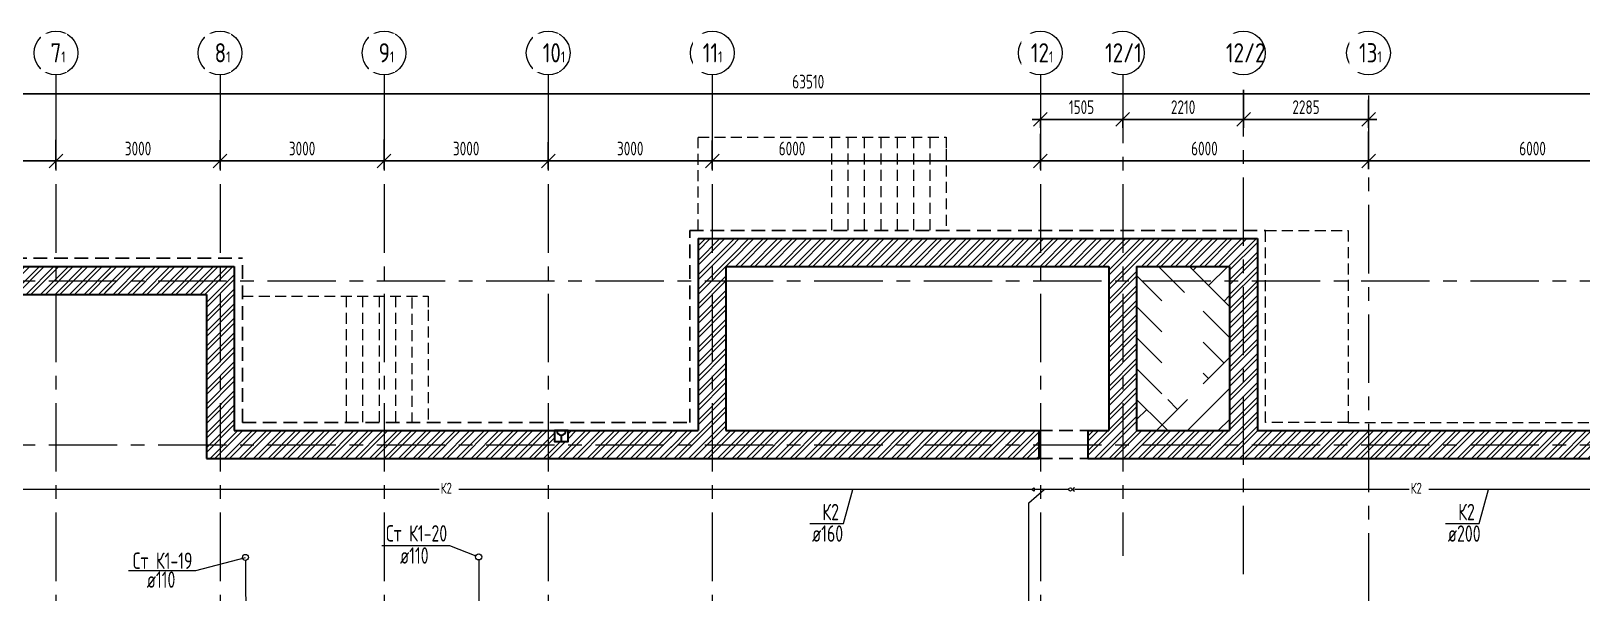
# Model space of a CAD drawing. Header units: millimetres. Extents: x -8689834 to 9420486, y -73560 to 166298.
# Drawn here: x -335629 to -307269, y 124895 to 135163 of the extents above; entities that cross this region are included whole.
import ezdxf

# ---------------------------------------------------------------- set-up
doc = ezdxf.new("R2010")
doc.units = ezdxf.units.MM
doc.header["$MEASUREMENT"] = 0
for name, pattern in [('ADSK_Штриховая_ш2 п1', [3, 2, -1]), ('CENTER', [2, 1.25, -0.25, 0.25, -0.25]), ('TRATTEGGIATA', [0.75, 0.5, -0.25])]:
    doc.linetypes.add(name, pattern=pattern)
doc.layers.get('0').update_dxf_attribs({"color": 250, "lineweight": 9})
for name, color, linetype, lineweight in [('1 этаж тонкие линии!', 250, 'Continuous', 0), ('АР_МосжилНии_Стены', 127, 'Continuous', 30), ('АР_Оси', 195, 'Continuous', 9), ('АР_Оси размеры', 164, 'Continuous', 9), ('АР_тонкая линия', 250, 'Continuous', 0), ('АР_Штриховка кирпич', 250, 'Continuous', 9), ('ВК_канализация', 32, 'Continuous', 15), ('Подвал', 250, 'Continuous', 30)]:
    doc.layers.add(name, color=color, linetype=linetype, lineweight=lineweight)
doc.layers.add('АР_Кровля дорожки', color=245, linetype='Continuous')
doc.styles.add('ISOCPEUR', font='isocpeur.ttf', dxfattribs={"width": 0.7})
doc.styles.add('ГОСТ 2.304', font='isocpeur.ttf', dxfattribs={"width": 0.7})
doc.dimstyles.new('СПДС', dxfattribs={"dimscale": 100, "dimtxt": 2.5, "dimasz": 2.5, "dimexe": 1.5, "dimexo": 0, "dimgap": 1, "dimtad": 1, "dimdec": 0, "dimrnd": 1, "dimtxsty": 'ГОСТ 2.304', "dimblk": 'OBLIQUE', "dimcen": 2.5, "dimdle": 1.5, "dimadec": 0, "dimazin": 2, "dimtfac": 0.75, "dimtdec": 0, "dimtmove": 1, "dimatfit": 3, "dimfxl": 1, "dimtolj": 1, "dimarcsym": 1})
pattern_1 = [(45, (-15289.27, 0), (-132.58252, 132.58252), []), (45, (-15200.88, 0), (-132.58252, 132.58252), [])]

# ---------------------------------------------------------------- blocks, each defined once
blk = doc.blocks.new('_Oblique')
at = {"color": 0, "linetype": 'ByBlock', "lineweight": -2}
blk.add_line((-0.5, -0.5), (0.5, 0.5), dxfattribs=at)
blk = doc.blocks.new('*D4668')
at = {"layer": 'АР_Оси размеры', "color": 0, "lineweight": -2, "ltscale": 100, "transparency": 16777216}
for p, q in [((-335172, 133173), (-335172, 132641)), ((-338322, 132791), (-335022, 132791)), ((-338172, 132791), (-338172, 132941))]:
    blk.add_line(p, q, dxfattribs=at)
at = {"layer": 'АР_Оси размеры', "color": 0, "lineweight": -2, "ltscale": 100, "transparency": 16777216, "xscale": 250, "yscale": 250, "zscale": 250, "rotation": 180}
blk.add_blockref('_Oblique', (-338172, 132791), dxfattribs=at)
at = {"layer": 'АР_Оси размеры', "color": 0, "lineweight": -2, "ltscale": 100, "transparency": 16777216, "xscale": 250, "yscale": 250, "zscale": 250}
blk.add_blockref('_Oblique', (-335172, 132791), dxfattribs=at)
at = {"layer": 'АР_Оси размеры', "color": 0, "ltscale": 100, "transparency": 16777216, "insert": (-336672, 133016), "char_height": 250, "attachment_point": 5, "style": 'ГОСТ 2.304'}
blk.add_mtext('\\A1;3000', dxfattribs=at)
blk = doc.blocks.new('*D4669')
at = {"layer": 'АР_Оси размеры', "color": 0, "lineweight": -2, "ltscale": 100, "transparency": 16777216}
for p, q in [((-335172, 133173), (-335172, 132641)), ((-332172, 133167), (-332172, 132641)), ((-335322, 132791), (-332022, 132791))]:
    blk.add_line(p, q, dxfattribs=at)
at = {"layer": 'АР_Оси размеры', "color": 0, "lineweight": -2, "ltscale": 100, "transparency": 16777216, "xscale": 250, "yscale": 250, "zscale": 250, "rotation": 180}
blk.add_blockref('_Oblique', (-335172, 132791), dxfattribs=at)
at = {"layer": 'АР_Оси размеры', "color": 0, "lineweight": -2, "ltscale": 100, "transparency": 16777216, "xscale": 250, "yscale": 250, "zscale": 250}
blk.add_blockref('_Oblique', (-332172, 132791), dxfattribs=at)
at = {"layer": 'АР_Оси размеры', "color": 0, "ltscale": 100, "transparency": 16777216, "insert": (-333672, 133016), "char_height": 250, "attachment_point": 5, "style": 'ГОСТ 2.304'}
blk.add_mtext('\\A1;3000', dxfattribs=at)
blk = doc.blocks.new('*D4670')
at = {"layer": 'АР_Оси размеры', "color": 0, "lineweight": -2, "ltscale": 100, "transparency": 16777216}
for p, q in [((-332172, 133167), (-332172, 132641)), ((-329172, 133179), (-329172, 132641)), ((-332322, 132791), (-329022, 132791))]:
    blk.add_line(p, q, dxfattribs=at)
at = {"layer": 'АР_Оси размеры', "color": 0, "lineweight": -2, "ltscale": 100, "transparency": 16777216, "xscale": 250, "yscale": 250, "zscale": 250, "rotation": 180}
blk.add_blockref('_Oblique', (-332172, 132791), dxfattribs=at)
at = {"layer": 'АР_Оси размеры', "color": 0, "lineweight": -2, "ltscale": 100, "transparency": 16777216, "xscale": 250, "yscale": 250, "zscale": 250}
blk.add_blockref('_Oblique', (-329172, 132791), dxfattribs=at)
at = {"layer": 'АР_Оси размеры', "color": 0, "ltscale": 100, "transparency": 16777216, "insert": (-330672, 133016), "char_height": 250, "attachment_point": 5, "style": 'ГОСТ 2.304'}
blk.add_mtext('\\A1;3000', dxfattribs=at)
blk = doc.blocks.new('*D4671')
at = {"layer": 'АР_Оси размеры', "color": 0, "lineweight": -2, "ltscale": 100, "transparency": 16777216}
for p, q in [((-329172, 133179), (-329172, 132641)), ((-326172, 133132), (-326172, 132641)), ((-329322, 132791), (-326022, 132791))]:
    blk.add_line(p, q, dxfattribs=at)
at = {"layer": 'АР_Оси размеры', "color": 0, "lineweight": -2, "ltscale": 100, "transparency": 16777216, "xscale": 250, "yscale": 250, "zscale": 250, "rotation": 180}
blk.add_blockref('_Oblique', (-329172, 132791), dxfattribs=at)
at = {"layer": 'АР_Оси размеры', "color": 0, "lineweight": -2, "ltscale": 100, "transparency": 16777216, "xscale": 250, "yscale": 250, "zscale": 250}
blk.add_blockref('_Oblique', (-326172, 132791), dxfattribs=at)
at = {"layer": 'АР_Оси размеры', "color": 0, "ltscale": 100, "transparency": 16777216, "insert": (-327672, 133016), "char_height": 250, "attachment_point": 5, "style": 'ГОСТ 2.304'}
blk.add_mtext('\\A1;3000', dxfattribs=at)
blk = doc.blocks.new('*D4672')
at = {"layer": 'АР_Оси размеры', "color": 0, "lineweight": -2, "ltscale": 100, "transparency": 16777216}
for p, q in [((-326172, 133132), (-326172, 132641)), ((-323172, 133132), (-323172, 132641)), ((-326322, 132791), (-323022, 132791))]:
    blk.add_line(p, q, dxfattribs=at)
at = {"layer": 'АР_Оси размеры', "color": 0, "lineweight": -2, "ltscale": 100, "transparency": 16777216, "xscale": 250, "yscale": 250, "zscale": 250, "rotation": 180}
blk.add_blockref('_Oblique', (-326172, 132791), dxfattribs=at)
at = {"layer": 'АР_Оси размеры', "color": 0, "lineweight": -2, "ltscale": 100, "transparency": 16777216, "xscale": 250, "yscale": 250, "zscale": 250}
blk.add_blockref('_Oblique', (-323172, 132791), dxfattribs=at)
at = {"layer": 'АР_Оси размеры', "color": 0, "ltscale": 100, "transparency": 16777216, "insert": (-324672, 133016), "char_height": 250, "attachment_point": 5, "style": 'ГОСТ 2.304'}
blk.add_mtext('\\A1;3000', dxfattribs=at)
blk = doc.blocks.new('*D4673')
at = {"layer": 'АР_Оси размеры', "color": 0, "lineweight": -2, "ltscale": 100, "transparency": 16777216}
for p, q in [((-323172, 133164), (-323172, 132641)), ((-317172, 133283), (-317172, 132641)), ((-323322, 132791), (-317022, 132791))]:
    blk.add_line(p, q, dxfattribs=at)
at = {"layer": 'АР_Оси размеры', "color": 0, "lineweight": -2, "ltscale": 100, "transparency": 16777216, "xscale": 250, "yscale": 250, "zscale": 250, "rotation": 180}
blk.add_blockref('_Oblique', (-323172, 132791), dxfattribs=at)
at = {"layer": 'АР_Оси размеры', "color": 0, "lineweight": -2, "ltscale": 100, "transparency": 16777216, "xscale": 250, "yscale": 250, "zscale": 250}
blk.add_blockref('_Oblique', (-317172, 132791), dxfattribs=at)
at = {"layer": 'АР_Оси размеры', "color": 0, "ltscale": 100, "transparency": 16777216, "insert": (-321713, 133016), "char_height": 250, "attachment_point": 5, "style": 'ГОСТ 2.304'}
blk.add_mtext('\\A1;6000', dxfattribs=at)
blk = doc.blocks.new('*D4674')
at = {"layer": 'АР_Оси размеры', "color": 0, "lineweight": -2, "ltscale": 100, "transparency": 16777216}
for p, q in [((-311172, 133326), (-311172, 132641)), ((-317172, 133252), (-317172, 132641)), ((-317322, 132791), (-311022, 132791))]:
    blk.add_line(p, q, dxfattribs=at)
at = {"layer": 'АР_Оси размеры', "color": 0, "lineweight": -2, "ltscale": 100, "transparency": 16777216, "xscale": 250, "yscale": 250, "zscale": 250, "rotation": 180}
blk.add_blockref('_Oblique', (-317172, 132791), dxfattribs=at)
at = {"layer": 'АР_Оси размеры', "color": 0, "lineweight": -2, "ltscale": 100, "transparency": 16777216, "xscale": 250, "yscale": 250, "zscale": 250}
blk.add_blockref('_Oblique', (-311172, 132791), dxfattribs=at)
at = {"layer": 'АР_Оси размеры', "color": 0, "ltscale": 100, "transparency": 16777216, "insert": (-314172, 133016), "char_height": 250, "attachment_point": 5, "style": 'ГОСТ 2.304'}
blk.add_mtext('\\A1;6000', dxfattribs=at)
blk = doc.blocks.new('*D4675')
at = {"layer": 'АР_Оси размеры', "color": 0, "lineweight": -2, "ltscale": 100, "transparency": 16777216}
for p, q in [((-311172, 133326), (-311172, 132641)), ((-305172, 133363), (-305172, 132641)), ((-311322, 132791), (-305022, 132791))]:
    blk.add_line(p, q, dxfattribs=at)
at = {"layer": 'АР_Оси размеры', "color": 0, "lineweight": -2, "ltscale": 100, "transparency": 16777216, "xscale": 250, "yscale": 250, "zscale": 250, "rotation": 180}
blk.add_blockref('_Oblique', (-311172, 132791), dxfattribs=at)
at = {"layer": 'АР_Оси размеры', "color": 0, "lineweight": -2, "ltscale": 100, "transparency": 16777216, "xscale": 250, "yscale": 250, "zscale": 250}
blk.add_blockref('_Oblique', (-305172, 132791), dxfattribs=at)
at = {"layer": 'АР_Оси размеры', "color": 0, "ltscale": 100, "transparency": 16777216, "insert": (-308172, 133016), "char_height": 250, "attachment_point": 5, "style": 'ГОСТ 2.304'}
blk.add_mtext('\\A1;6000', dxfattribs=at)
blk = doc.blocks.new('*D4679')
at = {"layer": 'АР_Оси размеры', "color": 0, "lineweight": -2, "ltscale": 100, "transparency": 16777216}
for p, q in [((-317322, 133547), (-315517, 133547)), ((-317172, 133566), (-317172, 133397)), ((-315667, 133566), (-315667, 133397))]:
    blk.add_line(p, q, dxfattribs=at)
at = {"layer": 'АР_Оси размеры', "color": 0, "lineweight": -2, "ltscale": 100, "transparency": 16777216, "xscale": 250, "yscale": 250, "zscale": 250, "rotation": 180}
blk.add_blockref('_Oblique', (-317172, 133547), dxfattribs=at)
at = {"layer": 'АР_Оси размеры', "color": 0, "lineweight": -2, "ltscale": 100, "transparency": 16777216, "xscale": 250, "yscale": 250, "zscale": 250}
blk.add_blockref('_Oblique', (-315667, 133547), dxfattribs=at)
at = {"layer": 'АР_Оси размеры', "color": 0, "ltscale": 100, "transparency": 16777216, "insert": (-316420, 133772), "char_height": 250, "attachment_point": 5, "style": 'ГОСТ 2.304'}
blk.add_mtext('\\A1;1505', dxfattribs=at)
blk = doc.blocks.new('*D4680')
at = {"layer": 'АР_Оси размеры', "color": 0, "lineweight": -2, "ltscale": 100, "transparency": 16777216}
for p, q in [((-313457, 134088), (-313457, 133397)), ((-315817, 133547), (-313307, 133547)), ((-315667, 133566), (-315667, 133397))]:
    blk.add_line(p, q, dxfattribs=at)
at = {"layer": 'АР_Оси размеры', "color": 0, "lineweight": -2, "ltscale": 100, "transparency": 16777216, "xscale": 250, "yscale": 250, "zscale": 250, "rotation": 180}
blk.add_blockref('_Oblique', (-315667, 133547), dxfattribs=at)
at = {"layer": 'АР_Оси размеры', "color": 0, "lineweight": -2, "ltscale": 100, "transparency": 16777216, "xscale": 250, "yscale": 250, "zscale": 250}
blk.add_blockref('_Oblique', (-313457, 133547), dxfattribs=at)
at = {"layer": 'АР_Оси размеры', "color": 0, "ltscale": 100, "transparency": 16777216, "insert": (-314562, 133772), "char_height": 250, "attachment_point": 5, "style": 'ГОСТ 2.304'}
blk.add_mtext('\\A1;2210', dxfattribs=at)
blk = doc.blocks.new('*D4681')
at = {"layer": 'АР_Оси размеры', "color": 0, "lineweight": -2, "ltscale": 100, "transparency": 16777216}
for p, q in [((-313457, 134088), (-313457, 133397)), ((-311172, 133904), (-311172, 133397)), ((-313607, 133547), (-311022, 133547))]:
    blk.add_line(p, q, dxfattribs=at)
at = {"layer": 'АР_Оси размеры', "color": 0, "lineweight": -2, "ltscale": 100, "transparency": 16777216, "xscale": 250, "yscale": 250, "zscale": 250, "rotation": 180}
blk.add_blockref('_Oblique', (-313457, 133547), dxfattribs=at)
at = {"layer": 'АР_Оси размеры', "color": 0, "lineweight": -2, "ltscale": 100, "transparency": 16777216, "xscale": 250, "yscale": 250, "zscale": 250}
blk.add_blockref('_Oblique', (-311172, 133547), dxfattribs=at)
at = {"layer": 'АР_Оси размеры', "color": 0, "ltscale": 100, "transparency": 16777216, "insert": (-312315, 133772), "char_height": 250, "attachment_point": 5, "style": 'ГОСТ 2.304'}
blk.add_mtext('\\A1;2285', dxfattribs=at)
blk = doc.blocks.new('*D4682')
at = {"layer": 'АР_Оси размеры', "color": 0, "lineweight": -2, "ltscale": 100, "transparency": 16777216}
for p, q in [((-353172, 134013), (-353172, 134163)), ((-289662, 134013), (-289662, 134163)), ((-353322, 134013), (-289512, 134013))]:
    blk.add_line(p, q, dxfattribs=at)
at = {"layer": 'АР_Оси размеры', "color": 0, "lineweight": -2, "ltscale": 100, "transparency": 16777216, "xscale": 250, "yscale": 250, "zscale": 250, "rotation": 180}
blk.add_blockref('_Oblique', (-353172, 134013), dxfattribs=at)
at = {"layer": 'АР_Оси размеры', "color": 0, "lineweight": -2, "ltscale": 100, "transparency": 16777216, "xscale": 250, "yscale": 250, "zscale": 250}
blk.add_blockref('_Oblique', (-289662, 134013), dxfattribs=at)
at = {"layer": 'АР_Оси размеры', "color": 0, "ltscale": 100, "transparency": 16777216, "insert": (-321417, 134238), "char_height": 250, "attachment_point": 5, "style": 'ГОСТ 2.304'}
blk.add_mtext('\\A1;63510', dxfattribs=at)
blk = doc.blocks.new('Подложка')
at = {"layer": '1 этаж тонкие линии!', "ltscale": 100, "transparency": 33554559}
h = blk.add_hatch(dxfattribs=at)
h.set_pattern_fill('AR-PARQ1', scale=200, angle=45, style=0)
h.set_pattern_definition([(135, (-16265.2, 60081), (-3394.113, 0), [2400, -2400]), (135, (-15982.3, 60363.8), (-3394.113, 0), [2400, -2400]), (135, (-15699.5, 60646.7), (-3394.113, 0), [2400, -2400]), (135, (-15416.6, 60929.5), (-3394.113, 0), [2400, -2400]), (135, (-15133.8, 61212.4), (-3394.113, 0), [2400, -2400]), (135, (-14851, 61495.2), (-3394.113, 0), [2400, -2400]), (135, (-14568, 61778), (-3394.113, 0), [2400, -2400]), (45, (-17962.2, 61778), (3394.113, 0), [2400, -2400]), (45, (-18245, 62061), (3394.113, 0), [2400, -2400]), (45, (-18528, 62343.7), (3394.113, 0), [2400, -2400]), (45, (-18810.7, 62626.6), (3394.113, 0), [2400, -2400]), (45, (-19093.6, 62909.4), (3394.113, 0), [2400, -2400]), (45, (-19376.4, 63192.3), (3394.113, 0), [2400, -2400]), (45, (-19659.3, 63475), (3394.113, 0), [2400, -2400])])
h.paths.add_polyline_path([(-314949.21, 130386.01), (-314192.91, 130386.01), (-314192.91, 128428.12), (-314949.21, 128428.12)], flags=16)
h.paths.add_polyline_path([(-315412.07, 130860.68), (-313712.07, 130860.68), (-313712.07, 127860.68), (-315412.07, 127860.68)])
at = {"layer": 'АР_Штриховка кирпич', "ltscale": 100}
h = blk.add_hatch(dxfattribs=at)
h.set_pattern_fill('ANSI32', scale=500)
h.set_pattern_definition(pattern_1)
h.paths.add_polyline_path([(-322802.07, 131370.68), (-323432.07, 131370.68), (-323432.07, 127860.68), (-323932.07, 127860.68), (-323932.07, 127350.68), (-317202.73, 127350.68), (-317202.73, 127860.68), (-322922.07, 127860.68), (-322922.07, 130860.68), (-322802.07, 130860.68)])
h = blk.add_hatch(dxfattribs=at)
h.set_pattern_fill('ANSI32', scale=500)
h.set_pattern_definition(pattern_1)
h.paths.add_polyline_path([(-313815.16, 128908.58), (-313852.17, 128908.58)], flags=17)
h.paths.add_polyline_path([(-313202.07, 128879.92), (-313712.07, 128879.92), (-313712.07, 127860.68), (-315412.07, 127860.68), (-315412.07, 130860.68), (-313712.07, 130860.68), (-313712.07, 128879.52), (-313202.07, 128880.33), (-313202.07, 131370.68), (-322816.79, 131370.68), (-322816.79, 130860.68), (-315922.07, 130860.68), (-315922.07, 127860.68), (-316302.36, 127860.68), (-316302.36, 127350.68), (-315691.48, 127350.68), (-297123.14, 127350.68), (-297123.14, 127741.77), (-297067.07, 127741.77), (-297067.07, 127860.68), (-313202.07, 127860.68)])
h = blk.add_hatch(dxfattribs=at)
h.set_pattern_fill('ANSI32', scale=500)
h.set_pattern_definition(pattern_1)
h.paths.add_polyline_path([(-334197.56, 130860.68), (-340434.24, 130860.68), (-340434.24, 130350.68), (-334151.82, 130350.68), (-334151.82, 130741.77), (-334197.56, 130741.77)])
h = blk.add_hatch(dxfattribs=at)
h.set_pattern_fill('ANSI32', scale=500)
h.set_pattern_definition(pattern_1)
h.paths.add_polyline_path([(-331912.07, 130860.68), (-331912.07, 130339.61), (-331912.07, 128121.48), (-332422.07, 128121.48), (-332422.07, 130350.68), (-334270.56, 130350.68), (-334270.56, 130860.68)])
h = blk.add_hatch(dxfattribs=at)
h.set_pattern_fill('ANSI32', scale=500)
h.set_pattern_definition(pattern_1)
h.paths.add_polyline_path([(-325806.91, 127661.13), (-326057.23, 127661.13), (-326057.23, 127860.68), (-331912.07, 127860.68), (-331912.07, 128145.86), (-332422.07, 128145.86), (-332422.07, 127350.68), (-323916.38, 127350.68), (-323916.38, 127860.68), (-325806.91, 127860.68)])
at = {"color": 7, "linetype": 'TRATTEGGIATA', "ltscale": 500}
for p, q in [((-323580.95, 128010.68), (-323580.95, 131520.68)), ((-323580.95, 131520.68), (-313054.25, 131515.62)), ((-341582.07, 131010.68), (-331764.25, 131010.68)), ((-331764.25, 128010.68), (-331764.25, 131010.68)), ((-331764.25, 128010.68), (-323580.95, 128010.68)), ((-317202.73, 127860.68), (-316302.36, 127860.68)), ((-317202.73, 127350.68), (-316303.24, 127350.68))]:
    blk.add_line(p, q, dxfattribs=at)
at = {"layer": 'АР_МосжилНии_Стены', "color": 7, "ltscale": 100}
for p, q in [((-323432.07, 131370.68), (-322802.07, 131370.68)), ((-323432.07, 131370.68), (-313202.07, 131370.68)), ((-323432.07, 131370.68), (-323432.07, 127860.68)), ((-313202.07, 131370.68), (-313202.07, 128509.54)), ((-338958.77, 130860.68), (-332752.03, 130860.68)), ((-332992.07, 130860.68), (-331912.07, 130860.68)), ((-331912.07, 130860.68), (-331912.07, 128087.06)), ((-322922.07, 130860.68), (-322802.07, 130860.68)), ((-322922.07, 130860.68), (-315922.07, 130860.68)), ((-322922.07, 130860.68), (-322922.07, 127860.68)), ((-315922.07, 130860.68), (-315922.07, 127860.68)), ((-315412.07, 130860.68), (-313712.07, 130860.68)), ((-315412.07, 130860.68), (-315412.07, 127860.68)), ((-313712.07, 130860.68), (-313712.07, 128509.54)), ((-339666.93, 130350.68), (-332817.03, 130350.68)), ((-332927.07, 130350.68), (-332422.07, 130350.68)), ((-332422.07, 130350.68), (-332422.07, 128087.06)), ((-313712.07, 128908.58), (-313712.07, 127860.68)), ((-313202.07, 128908.58), (-313202.07, 127860.68)), ((-332422.07, 128145.86), (-332422.07, 127350.68)), ((-331912.07, 128145.86), (-331912.07, 127860.68)), ((-331912.07, 127860.68), (-323842.26, 127860.68)), ((-323997.07, 127860.68), (-323432.07, 127860.68)), ((-322922.07, 127860.68), (-317202.73, 127860.68)), ((-317202.73, 127860.68), (-317202.73, 127350.68)), ((-316302.36, 127860.68), (-315922.07, 127860.68)), ((-316302.36, 127860.68), (-316302.36, 127350.68)), ((-315412.07, 127860.68), (-313712.07, 127860.68)), ((-313202.07, 127860.68), (-299711.49, 127860.68)), ((-332422.07, 127350.68), (-323907.26, 127350.68)), ((-323932.07, 127350.68), (-322922.07, 127350.68)), ((-322922.07, 127350.68), (-317202.73, 127350.68)), ((-316302.36, 127350.68), (-299776.49, 127350.68))]:
    blk.add_line(p, q, dxfattribs=at)
blk.add_lwpolyline([(-325806.91, 127860.68), (-326057.23, 127860.68), (-326057.23, 127661.13), (-325806.91, 127661.13)], close=True, dxfattribs=at)
at = {"layer": 'АР_Оси', "color": 7, "linetype": 'CENTER', "ltscale": 1000}
for p, q in [((-335172.07, 134363.15), (-335172.07, 78630.8)), ((-332172.07, 134363.15), (-332172.07, 78630.8)), ((-329172.07, 134363.15), (-329172.07, 78630.8)), ((-326172.07, 134363.15), (-326172.07, 78630.8)), ((-323172.07, 134363.15), (-323172.07, 78630.8)), ((-317172.07, 134363.15), (-317172.07, 78630.8)), ((-315667.07, 134363.15), (-315667.07, 125575.56)), ((-313457.07, 125238.75), (-313457.07, 133983.5)), ((-311172.07, 133984.95), (-311172.07, 78252.6)), ((-359305.77, 130600.68), (-276127.36, 130600.68)), ((-359305.77, 127600.68), (-276127.36, 127600.68))]:
    blk.add_line(p, q, dxfattribs=at)
at = {"layer": 'АР_Оси', "color": 7, "ltscale": 0.5}
for centre in [(-335172.07, 134763.15), (-332172.07, 134763.15), (-329172.07, 134763.15), (-326172.07, 134763.15), (-323172.07, 134763.15), (-317172.07, 134763.15), (-315672.07, 134763.15), (-313462.07, 134763.15), (-311172.07, 134763.15)]:
    blk.add_circle(centre, 400, dxfattribs=at)
at = {"layer": 'АР_тонкая линия', "color": 7, "linetype": 'ADSK_Штриховая_ш2 п1', "ltscale": 100}
for p, q in [((-320992.21, 133225.62), (-320992.21, 131519.44)), ((-320692.21, 133225.62), (-320692.21, 131519.44)), ((-320392.21, 133225.62), (-320392.21, 131519.44)), ((-320092.21, 133225.62), (-320092.21, 131519.44)), ((-319792.21, 133225.62), (-319792.21, 131519.44)), ((-319492.21, 133225.62), (-319492.21, 131519.44)), ((-319192.21, 133225.62), (-319192.21, 131519.44)), ((-318892.21, 133005.62), (-318892.21, 131519.44)), ((-329864.95, 130315.62), (-329864.95, 128010.68)), ((-329564.95, 130315.62, 0), (-329564.95, 128010.68)), ((-329264.95, 130315.62, 0), (-329264.95, 128010.68)), ((-328964.95, 130315.62, 0), (-328964.95, 128010.68)), ((-328664.95, 130295.27, 0), (-328664.95, 128010.68)), ((-328364.95, 130065.62, 0), (-328364.95, 128010.68, 0)), ((-311541.53, 128010.68), (-295352.12, 128010.68))]:
    blk.add_line(p, q, dxfattribs=at)
blk.add_lwpolyline([(-323430.88, 131520.61), (-323430.95, 133225.62), (-318892.21, 133225.62), (-318892.21, 133005.62)], dxfattribs=at)
blk.add_lwpolyline([(-313054.25, 131515.62), (-311541.53, 131515.62), (-311541.53, 128010.68), (-313054.25, 128010.68)], close=True, dxfattribs=at)
at = {"layer": 'АР_тонкая линия', "color": 7, "linetype": 'ADSK_Штриховая_ш2 п1', "ltscale": 100, "elevation": 0}
for points in [[(-331764.25, 130315.62), (-328365.43, 130315.62)], [(-328365.43, 130315.62), (-328365.43, 130065.62)]]:
    blk.add_lwpolyline(points, dxfattribs=at)
at = {"layer": 'Подвал', "color": 7, "ltscale": 100}
blk.add_line((-325932.07, 127779.95), (-325932.07, 127661.13), dxfattribs=at)
blk.add_arc((-325932.07, 127860.68), 80.73, 180, 0, dxfattribs=at)
at = {"layer": 'АР_Оси размеры', "color": 7, "ltscale": 100}
for base, p1, p2, picture, middle in [((-315667.07, 133546.65), (-317172.07, 133565.97), (-315667.07, 133565.97), '*D4679', (-316419.57, 133771.65)), ((-313457.07, 133546.65), (-315667.07, 133565.97), (-313457.07, 134087.64), '*D4680', (-314562.07, 133771.65)), ((-311172.07, 133546.65), (-313457.07, 134087.64), (-311172.07, 133904.09), '*D4681', (-312314.57, 133771.65)), ((-311172.07, 132790.78), (-317172.07, 133251.98), (-311172.07, 133326.44), '*D4674', (-314172.07, 133015.78)), ((-305172.07, 132790.78), (-311172.07, 133326.44), (-305172.07, 133363.45), '*D4675', (-308172.07, 133015.78)), ((-335172.07, 132790.78), (-338172.07, 132790.78), (-335172.07, 133172.82), '*D4668', (-336672.07, 133015.78)), ((-332172.07, 132790.78), (-335172.07, 133172.82), (-332172.07, 133167.07), '*D4669', (-333672.07, 133015.78)), ((-329172.07, 132790.78), (-332172.07, 133167.07), (-329172.07, 133178.64), '*D4670', (-330672.07, 133015.78)), ((-326172.07, 132790.78), (-329172.07, 133178.64), (-326172.07, 133132.36), '*D4671', (-327672.07, 133015.78)), ((-323172.07, 132790.78), (-326172.07, 133132.36), (-323172.07, 133132.5), '*D4672', (-324672.07, 133015.78))]:
    dim = blk.add_linear_dim(base=base, p1=p1, p2=p2, dimstyle='СПДС', dxfattribs=at)
    dim.commit()
    dim.dimension.update_dxf_attribs({"geometry": picture, "text_midpoint": middle})
dim = blk.add_linear_dim(base=(-317172.07, 132790.78), p1=(-323172.07, 133163.63), p2=(-317172.07, 133283.11), dimstyle='СПДС', dxfattribs=at)
dim.commit()
dim.dimension.update_dxf_attribs({"geometry": '*D4673', "text_midpoint": (-321713.5, 132790.78), "dimtype": 160})
at = {"layer": 'АР_Оси', "color": 7, "char_height": 350, "width": 123.8671, "attachment_point": 1, "line_spacing_factor": 1.149209, "style": 'ГОСТ 2.304', "bg_fill": 2}
for s, insert in [('{\\W0.8;7\\H0.57143x;1}', (-335271.89, 134940.93)), ('{\\W0.8;8\\H0.57143x;1}', (-332271.89, 134940.93)), ('{\\W0.8;9\\H0.57143x;1}', (-329271.89, 134940.93)), ('{\\W0.8;10\\H0.57143x;1}', (-326271.89, 134940.93)), ('{\\W0.8;11\\H0.57143x;1}', (-323346.17, 134940.93)), ('{\\W0.8;12\\H0.57143x;1}', (-317346.17, 134940.93)), ('{\\W0.8;12/1}', (-315989.78, 134940.93)), ('{\\W0.8;12/2}', (-313779.78, 134940.93))]:
    blk.add_mtext(s, dxfattribs=dict(at, insert=insert))
at = {"layer": 'АР_Оси', "color": 7, "ltscale": 0.5, "insert": (-311346.17, 134940.93), "char_height": 350, "width": 123.8671, "attachment_point": 1, "line_spacing_factor": 1.149209, "style": 'ГОСТ 2.304', "bg_fill": 2}
blk.add_mtext('{\\W0.8;13\\H0.57143x;1}', dxfattribs=at)
at = {"layer": 'АР_Оси размеры', "color": 7, "ltscale": 100}
dim = blk.add_linear_dim(base=(-289662.07, 134013.15), p1=(-353172.07, 134013.15), p2=(-289662.07, 134013.15), dimstyle='СПДС', dxfattribs=at)
dim.commit()
dim.dimension.update_dxf_attribs({"geometry": '*D4682', "text_midpoint": (-321417.07, 134238.15)})

msp = doc.modelspace()

# ---------------------------------------------------------------- block references
at = {"layer": 'АР_Кровля дорожки', "color": 7}
msp.add_blockref('Подложка', (0, 0), dxfattribs=at)

# ---------------------------------------------------------------- next in the draw order: linework, layer by layer
at = {"layer": 'ВК_канализация', "color": 6, "lineweight": 13, "ltscale": 500}
for points in [[(-328162.6, 126786.9), (-337564.6, 126786.9)], [(-317334.9, 126786.9), (-327804.8, 126786.9)], [(-317385.2, 122965.2), (-317385.2, 126540.6), (-317103.8, 126786.9)], [(-316654.3, 126786.9), (-317287.6, 126786.9)], [(-316594.3, 126786.9), (-316577.5, 126786.9)], [(-310426.2, 126786.9), (-316547.5, 126786.9)], [(-294738.1, 126786.9), (-310068.4, 126786.9)]]:
    msp.add_lwpolyline(points, dxfattribs=at)
at = {"layer": 'ВК_канализация', "color": 18, "lineweight": 13, "ltscale": 500, "true_color": 0x000000}
for points in [[(-321388.7, 126166.9), (-320771.7, 126166.9), (-320604, 126786.9)], [(-317287.6, 126818.4), (-317287.6, 126755.4), (-317334.9, 126786.9), (-317287.6, 126818.4)], [(-309763, 126166.9), (-309146, 126166.9), (-308978.3, 126786.9)], [(-329213.5, 125763), (-327979.5, 125763), (-327494.4, 125573.7)], [(-333847.3, 125303.8), (-332613.4, 125303.8), (-331707.4, 125544.5)]]:
    msp.add_lwpolyline(points, dxfattribs=at)
at = {"layer": 'ВК_канализация', "color": 244, "lineweight": 13, "ltscale": 500, "true_color": 0x991b1e}
for points in [[(-331706.2, 125489.5), (-331690.3, 121510), (-331528.6, 121366.3)], [(-327443.2, 125498.7), (-327443.2, 121510), (-327281.5, 121366.3)]]:
    msp.add_lwpolyline(points, dxfattribs=at)
at = {"layer": 'ВК_канализация', "color": 6, "lineweight": 13, "ltscale": 500}
msp.add_circle((-316624.3, 126786.9), 30, dxfattribs=at)
at = {"layer": 'ВК_канализация', "color": 242, "lineweight": 13, "ltscale": 500, "true_color": 0xcd2027}
msp.add_circle((-331707.4, 125544.5), 55, dxfattribs=at)
at = {"layer": 'ВК_канализация', "color": 244, "lineweight": 13, "ltscale": 500, "true_color": 0x991b1e}
msp.add_circle((-327443.2, 125553.7), 55, dxfattribs=at)
at = {"layer": 'ВК_канализация', "color": 6, "lineweight": 13, "ltscale": 500}
msp.add_arc((-316547.5, 126786.9), 30, 90, 270, dxfattribs=at)

# ---------------------------------------------------------------- next in the draw order: texts
at = {"layer": 'ВК_канализация', "color": 18, "ltscale": 100, "true_color": 0x000000, "attachment_point": 4, "style": 'ISOCPEUR'}
for s, insert, char_height, width in [('К2', (-328136.8, 126808.6, -0.6), 200, 5891.51), ('К2', (-310400.3, 126808.6, -0.6), 200, 5891.51), ('К2', (-321158.3, 126373.3), 300, 5891.51), ('К2', (-309532.6, 126373.3), 300, 5891.51), ('Ст К1-20', (-329136.9, 125983.8), 300, 5891.51), ('\\pxi-1,l1,t1,5;ø160', (-321347.3, 125980.2), 300, 7500), ('\\pxi-1,l1,t1,5;ø200', (-309721.7, 125980.2), 300, 7500), ('\\pxi-1,l1,t1,5;ø110', (-328880.9, 125579.2), 300, 7500), ('Ст К1-19', (-333767.8, 125483.6), 300, 5891.51), ('\\pxi-1,l1,t1,5;ø110', (-333511.8, 125139.2), 300, 7500)]:
    msp.add_mtext(s, dxfattribs=dict(at, insert=insert, char_height=char_height, width=width))

doc.saveas('drawing.dxf')
